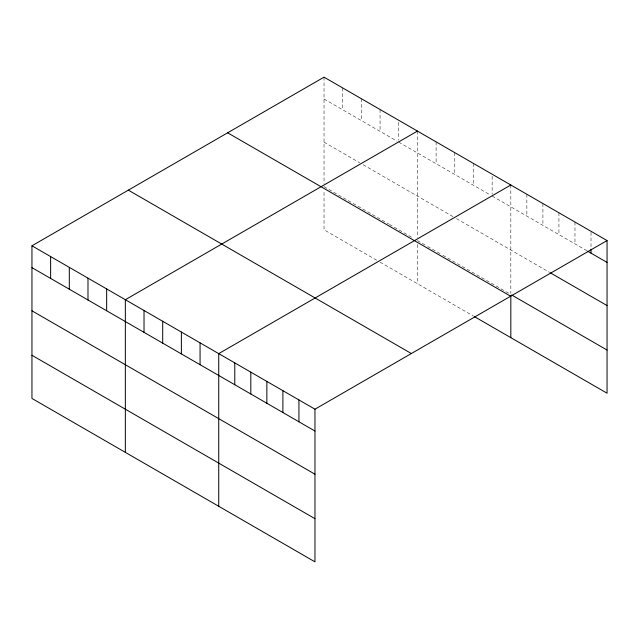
<?xml version="1.0" encoding="UTF-8"?>
<svg xmlns="http://www.w3.org/2000/svg" width="639" height="639" viewBox="0 0 639 639"><rect width="100%" height="100%" fill="white"/><g stroke="black" fill="none" stroke-linecap="round" stroke-linejoin="round"><path stroke-width="0.48" stroke-dasharray="3.19 2.4" d="M324.037 77.159L324.037 183.681M324.037 99.005L397.051 141.163M398.752 142.146L490.448 195.087M492.142 196.061L586.794 250.704M324.037 142.17L359.693 162.761M363.088 164.718L453.091 216.677M456.486 218.642L549.652 272.43M324.037 186.644L388.56 223.898M389.407 224.393L413.185 238.115M417.427 240.568L426.772 245.959M427.619 246.446L442.052 254.785M442.899 255.273L509.978 293.996M376.675 260.201L324.037 229.808L324.037 190.566M380.069 262.166L473.467 316.081M591.011 232.292L591.011 248.18M574.972 222.037L574.972 243.882M558.933 212.779L558.933 234.625M542.902 203.522L542.902 225.367M526.863 194.264L526.863 216.11M510.825 184.998L510.825 293.501M492.142 176.204L492.142 194.08M473.467 163.432L473.467 185.278M454.784 152.649L454.784 174.495M436.11 141.866L436.11 163.712M417.427 131.083L417.427 237.604M417.427 244.489L417.427 283.732M398.752 122.281L398.752 140.157M380.069 109.509L380.069 131.354M361.394 98.725L361.394 120.571M342.712 87.942L342.712 109.788"/><path stroke-width="0.96" d="M31.95 245.791L314.963 409.192L314.963 561.841L31.95 398.44L31.95 245.791L324.037 77.159L607.05 240.56L607.05 393.209L474.314 316.577M417.427 131.083L125.348 299.715L125.348 452.364M510.825 184.998L218.738 353.631L218.738 506.288M314.963 409.192L607.05 240.56M587.632 251.191L607.05 262.405M550.499 272.917L607.05 305.57M511.671 294.978L607.05 350.044M227.644 132.808L510.665 296.208M128.335 190.142L411.356 353.543M31.95 267.637L314.963 431.037M31.95 310.802L314.963 474.202M31.95 355.276L314.963 518.676M591.011 249.17L591.011 253.14M510.825 295.466L510.825 337.656M298.932 399.926L298.932 421.78M282.893 390.669L282.893 412.514M266.854 381.411L266.854 403.257M250.815 372.154L250.815 393.999M234.777 362.896L234.777 384.742M200.063 342.847L200.063 364.693M181.38 332.064L181.38 353.91M162.705 321.281L162.705 343.127M144.023 310.498L144.023 332.344M106.665 288.932L106.665 310.778M87.99 278.141L87.99 299.987M69.308 267.358L69.308 289.203M50.633 256.574L50.633 278.42"/></g></svg>
